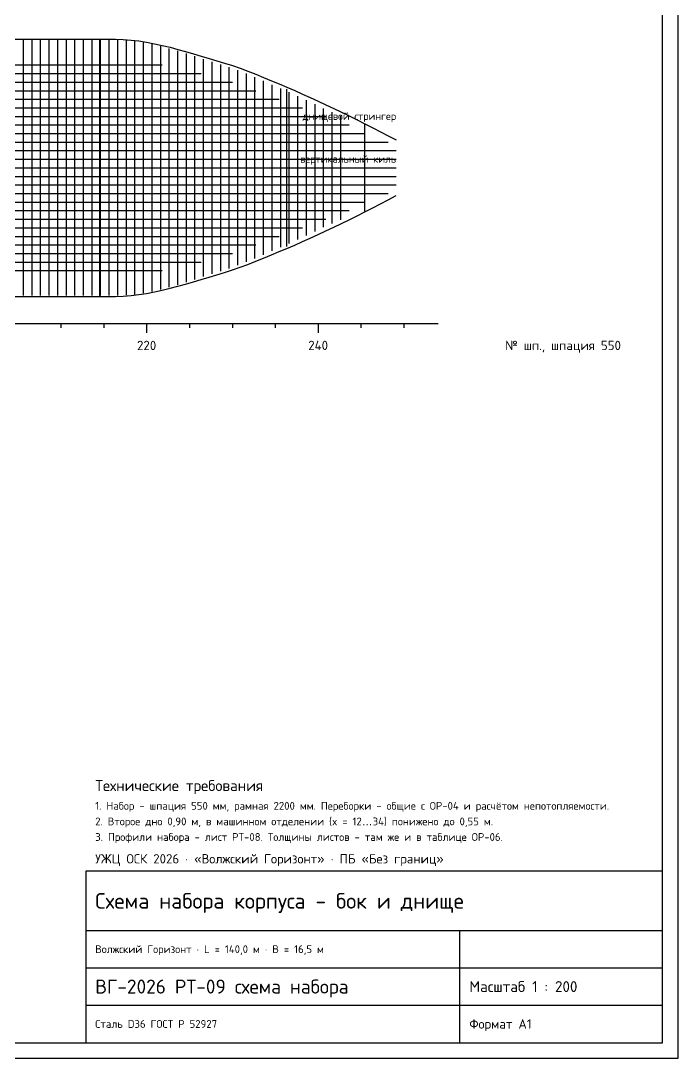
# Model space of a CAD drawing. Header units: millimetres. Extents: x -13100 to 155100, y -57150 to 61650.
# Drawn here: x 112925 to 155100, y -57150 to 9438 of the extents above; entities that cross this region are included whole.
import ezdxf
from ezdxf.enums import TextEntityAlignment as Align

# ---------------------------------------------------------------- set-up
doc = ezdxf.new("R2010")
doc.units = ezdxf.units.MM
for name, color, linetype in [('00_РАМКА', 7, 'Continuous'), ('01_ОБШИВКА', 7, 'Continuous'), ('03_ПЕРЕБОРКИ', 1, 'Continuous'), ('08_ТЕКСТ', 7, 'Continuous'), ('09_РАЗМЕРЫ', 6, 'Continuous'), ('10_НАБОР', 9, 'Continuous'), ('21_СЕТКА', 9, 'Continuous')]:
    doc.layers.add(name, color=color, linetype=linetype)
doc.styles.add('ГОСТ', font='isocpeur.ttf')

msp = doc.modelspace()

# ---------------------------------------------------------------- linework, layer by layer
at = {"layer": '00_РАМКА'}
for p, q in [((117100, -48950), (154100, -48950)), ((141100, -56150), (141100, -48950)), ((117100, -51350), (154100, -51350)), ((117100, -53750), (154100, -53750))]:
    msp.add_line(p, q, dxfattribs=at)
for points in [[(-13100, -57150), (155100, -57150), (155100, 61650), (-13100, 61650)], [(-9100, -56150), (154100, -56150), (154100, 60650), (-9100, 60650)], [(117100, -56150), (154100, -56150), (154100, -45150), (117100, -45150)]]:
    msp.add_lwpolyline(points, close=True, dxfattribs=at)
at = {"layer": '01_ОБШИВКА'}
for points in [[(112500, 8250), (113000, 8250), (113500, 8250), (114000, 8250), (114500, 8250), (115000, 8250), (115500, 8250), (116000, 8250), (116500, 8250), (117000, 8250), (117500, 8250), (118000, 8250), (118500, 8250), (119000, 8250), (119500, 8237), (120000, 8200), (120500, 8141), (121000, 8063), (121500, 7967), (122000, 7856), (122500, 7733), (123000, 7599), (123500, 7458), (124000, 7311), (124500, 7160), (125000, 7009), (125500, 6859), (126000, 6713), (126500, 6559), (127000, 6386), (127500, 6198), (128000, 6000), (128500, 5795), (129000, 5586), (129500, 5379), (130000, 5170), (130500, 4955), (131000, 4735), (131500, 4511), (132000, 4282), (132500, 4049), (133000, 3814), (133500, 3575), (134000, 3331), (134500, 3082), (135000, 2830), (135500, 2574), (136000, 2315), (136500, 2053), (137000, 1788)], [(112500, -8250), (113000, -8250), (113500, -8250), (114000, -8250), (114500, -8250), (115000, -8250), (115500, -8250), (116000, -8250), (116500, -8250), (117000, -8250), (117500, -8250), (118000, -8250), (118500, -8250), (119000, -8250), (119500, -8237), (120000, -8200), (120500, -8141), (121000, -8063), (121500, -7967), (122000, -7856), (122500, -7733), (123000, -7599), (123500, -7458), (124000, -7311), (124500, -7160), (125000, -7009), (125500, -6859), (126000, -6713), (126500, -6559), (127000, -6386), (127500, -6198), (128000, -6000), (128500, -5795), (129000, -5586), (129500, -5379), (130000, -5170), (130500, -4955), (131000, -4735), (131500, -4511), (132000, -4282), (132500, -4049), (133000, -3814), (133500, -3575), (134000, -3331), (134500, -3082), (135000, -2830), (135500, -2574), (136000, -2315), (136500, -2053), (137000, -1788)]]:
    msp.add_lwpolyline(points, dxfattribs=at)
at = {"layer": '03_ПЕРЕБОРКИ'}
for p, q in [((118000, -8229), (118000, 8229)), ((130000, -5049), (130000, 5049)), ((135000, -2773), (135000, 2773))]:
    msp.add_line(p, q, dxfattribs=at)
at = {"layer": '09_РАЗМЕРЫ'}
for p, q in [((0, -10000), (139700, -10000)), ((115500, -10000), (115500, -10280)), ((118250, -10000), (118250, -10280)), ((121000, -10000), (121000, -10600)), ((123750, -10000), (123750, -10280)), ((126500, -10000), (126500, -10280)), ((129250, -10000), (129250, -10280)), ((132000, -10000), (132000, -10600)), ((134750, -10000), (134750, -10280)), ((137500, -10000), (137500, -10280))]:
    msp.add_line(p, q, dxfattribs=at)
at = {"layer": '10_НАБОР'}
for p, q in [((120800, -8039), (120800, 8039)), ((123000, -7502), (123000, 7502)), ((125200, -6803), (125200, 6803)), ((129600, -5093), (129600, 5093)), ((131800, -4079), (131800, 4079))]:
    msp.add_line(p, q, dxfattribs=at)
for points in [[(112500, 5500), (113000, 5500), (113500, 5500), (114000, 5500), (114500, 5500), (115000, 5500), (115500, 5500), (116000, 5500), (116500, 5500), (117000, 5500), (117500, 5500), (118000, 5500), (118500, 5500), (119000, 5500), (119500, 5500), (120000, 5500), (120500, 5500), (121000, 5500), (121500, 5500), (122000, 5500), (122500, 5500), (123000, 5500), (123500, 5500), (124000, 5500), (124500, 5500), (125000, 5500), (125500, 5500), (126000, 5500), (126500, 5500)], [(112500, 2750), (113000, 2750), (113500, 2750), (114000, 2750), (114500, 2750), (115000, 2750), (115500, 2750), (116000, 2750), (116500, 2750), (117000, 2750), (117500, 2750), (118000, 2750), (118500, 2750), (119000, 2750), (119500, 2750), (120000, 2750), (120500, 2750), (121000, 2750), (121500, 2750), (122000, 2750), (122500, 2750), (123000, 2750), (123500, 2750), (124000, 2750), (124500, 2750), (125000, 2750), (125500, 2750), (126000, 2750), (126500, 2750), (127000, 2750), (127500, 2750), (128000, 2750), (128500, 2750), (129000, 2750), (129500, 2750), (130000, 2750), (130500, 2750), (131000, 2750), (131500, 2750), (132000, 2750), (132500, 2750), (133000, 2750), (133500, 2750), (134000, 2750)], [(112500, 0), (113000, 0), (113500, 0), (114000, 0), (114500, 0), (115000, 0), (115500, 0), (116000, 0), (116500, 0), (117000, 0), (117500, 0), (118000, 0), (118500, 0), (119000, 0), (119500, 0), (120000, 0), (120500, 0), (121000, 0), (121500, 0), (122000, 0), (122500, 0), (123000, 0), (123500, 0), (124000, 0), (124500, 0), (125000, 0), (125500, 0), (126000, 0), (126500, 0), (127000, 0), (127500, 0), (128000, 0), (128500, 0), (129000, 0), (129500, 0), (130000, 0), (130500, 0), (131000, 0), (131500, 0), (132000, 0), (132500, 0), (133000, 0), (133500, 0), (134000, 0), (134500, 0), (135000, 0), (135500, 0), (136000, 0), (136500, 0), (137000, 0)], [(112500, -2750), (113000, -2750), (113500, -2750), (114000, -2750), (114500, -2750), (115000, -2750), (115500, -2750), (116000, -2750), (116500, -2750), (117000, -2750), (117500, -2750), (118000, -2750), (118500, -2750), (119000, -2750), (119500, -2750), (120000, -2750), (120500, -2750), (121000, -2750), (121500, -2750), (122000, -2750), (122500, -2750), (123000, -2750), (123500, -2750), (124000, -2750), (124500, -2750), (125000, -2750), (125500, -2750), (126000, -2750), (126500, -2750), (127000, -2750), (127500, -2750), (128000, -2750), (128500, -2750), (129000, -2750), (129500, -2750), (130000, -2750), (130500, -2750), (131000, -2750), (131500, -2750), (132000, -2750), (132500, -2750), (133000, -2750), (133500, -2750), (134000, -2750)], [(112500, -5500), (113000, -5500), (113500, -5500), (114000, -5500), (114500, -5500), (115000, -5500), (115500, -5500), (116000, -5500), (116500, -5500), (117000, -5500), (117500, -5500), (118000, -5500), (118500, -5500), (119000, -5500), (119500, -5500), (120000, -5500), (120500, -5500), (121000, -5500), (121500, -5500), (122000, -5500), (122500, -5500), (123000, -5500), (123500, -5500), (124000, -5500), (124500, -5500), (125000, -5500), (125500, -5500), (126000, -5500), (126500, -5500)]]:
    msp.add_lwpolyline(points, dxfattribs=at)
at = {"layer": '21_СЕТКА'}
for p, q in [((113100, -8206), (113100, 8206)), ((113650, -8206), (113650, 8206)), ((114200, -8206), (114200, 8206)), ((114750, -8206), (114750, 8206)), ((115300, -8206), (115300, 8206)), ((115850, -8206), (115850, 8206)), ((116400, -8206), (116400, 8206)), ((116950, -8206), (116950, 8206)), ((117500, -8206), (117500, 8206)), ((118050, -8206), (118050, 8206)), ((118600, -8206), (118600, 8206)), ((119150, -8205), (119150, 8205)), ((119700, -8179), (119700, 8179)), ((120250, -8123), (120250, 8123)), ((121350, -7932), (121350, 7932)), ((121900, -7805), (121900, 7805)), ((122450, -7660), (122450, 7660)), ((123550, -7334), (123550, 7334)), ((124100, -7159), (124100, 7159)), ((124650, -6981), (124650, 6981)), ((125750, -6627), (125750, 6627)), ((126300, -6454), (126300, 6454)), ((126850, -6259), (126850, 6259)), ((127400, -6044), (127400, 6044)), ((127950, -5814), (127950, 5814)), ((128500, -5576), (128500, 5576)), ((129050, -5334), (129050, 5334)), ((130150, -4849), (130150, 4849)), ((130700, -4598), (130700, 4598)), ((131250, -4342), (131250, 4342)), ((132350, -3812), (132350, 3812)), ((132900, -3573), (132900, 3573)), ((133450, -3345), (133450, 3345))]:
    msp.add_line(p, q, dxfattribs=at)
for points in [[(112500, 6600), (113000, 6600), (113500, 6600), (114000, 6600), (114500, 6600), (115000, 6600), (115500, 6600), (116000, 6600), (116500, 6600), (117000, 6600), (117500, 6600), (118000, 6600), (118500, 6600), (119000, 6600), (119500, 6600), (120000, 6600), (120500, 6600), (121000, 6600), (121500, 6600), (122000, 6600)], [(112500, 6050), (113000, 6050), (113500, 6050), (114000, 6050), (114500, 6050), (115000, 6050), (115500, 6050), (116000, 6050), (116500, 6050), (117000, 6050), (117500, 6050), (118000, 6050), (118500, 6050), (119000, 6050), (119500, 6050), (120000, 6050), (120500, 6050), (121000, 6050), (121500, 6050), (122000, 6050), (122500, 6050), (123000, 6050), (123500, 6050), (124000, 6050), (124500, 6050)], [(112500, 4950), (113000, 4950), (113500, 4950), (114000, 4950), (114500, 4950), (115000, 4950), (115500, 4950), (116000, 4950), (116500, 4950), (117000, 4950), (117500, 4950), (118000, 4950), (118500, 4950), (119000, 4950), (119500, 4950), (120000, 4950), (120500, 4950), (121000, 4950), (121500, 4950), (122000, 4950), (122500, 4950), (123000, 4950), (123500, 4950), (124000, 4950), (124500, 4950), (125000, 4950), (125500, 4950), (126000, 4950), (126500, 4950), (127000, 4950), (127500, 4950), (128000, 4950)], [(112500, 4400), (113000, 4400), (113500, 4400), (114000, 4400), (114500, 4400), (115000, 4400), (115500, 4400), (116000, 4400), (116500, 4400), (117000, 4400), (117500, 4400), (118000, 4400), (118500, 4400), (119000, 4400), (119500, 4400), (120000, 4400), (120500, 4400), (121000, 4400), (121500, 4400), (122000, 4400), (122500, 4400), (123000, 4400), (123500, 4400), (124000, 4400), (124500, 4400), (125000, 4400), (125500, 4400), (126000, 4400), (126500, 4400), (127000, 4400), (127500, 4400), (128000, 4400), (128500, 4400), (129000, 4400), (129500, 4400)], [(112500, 3850), (113000, 3850), (113500, 3850), (114000, 3850), (114500, 3850), (115000, 3850), (115500, 3850), (116000, 3850), (116500, 3850), (117000, 3850), (117500, 3850), (118000, 3850), (118500, 3850), (119000, 3850), (119500, 3850), (120000, 3850), (120500, 3850), (121000, 3850), (121500, 3850), (122000, 3850), (122500, 3850), (123000, 3850), (123500, 3850), (124000, 3850), (124500, 3850), (125000, 3850), (125500, 3850), (126000, 3850), (126500, 3850), (127000, 3850), (127500, 3850), (128000, 3850), (128500, 3850), (129000, 3850), (129500, 3850), (130000, 3850), (130500, 3850), (131000, 3850)], [(112500, 3300), (113000, 3300), (113500, 3300), (114000, 3300), (114500, 3300), (115000, 3300), (115500, 3300), (116000, 3300), (116500, 3300), (117000, 3300), (117500, 3300), (118000, 3300), (118500, 3300), (119000, 3300), (119500, 3300), (120000, 3300), (120500, 3300), (121000, 3300), (121500, 3300), (122000, 3300), (122500, 3300), (123000, 3300), (123500, 3300), (124000, 3300), (124500, 3300), (125000, 3300), (125500, 3300), (126000, 3300), (126500, 3300), (127000, 3300), (127500, 3300), (128000, 3300), (128500, 3300), (129000, 3300), (129500, 3300), (130000, 3300), (130500, 3300), (131000, 3300), (131500, 3300), (132000, 3300), (132500, 3300)], [(112500, 2200), (113000, 2200), (113500, 2200), (114000, 2200), (114500, 2200), (115000, 2200), (115500, 2200), (116000, 2200), (116500, 2200), (117000, 2200), (117500, 2200), (118000, 2200), (118500, 2200), (119000, 2200), (119500, 2200), (120000, 2200), (120500, 2200), (121000, 2200), (121500, 2200), (122000, 2200), (122500, 2200), (123000, 2200), (123500, 2200), (124000, 2200), (124500, 2200), (125000, 2200), (125500, 2200), (126000, 2200), (126500, 2200), (127000, 2200), (127500, 2200), (128000, 2200), (128500, 2200), (129000, 2200), (129500, 2200), (130000, 2200), (130500, 2200), (131000, 2200), (131500, 2200), (132000, 2200), (132500, 2200), (133000, 2200), (133500, 2200), (134000, 2200), (134500, 2200), (135000, 2200)], [(112500, 1650), (113000, 1650), (113500, 1650), (114000, 1650), (114500, 1650), (115000, 1650), (115500, 1650), (116000, 1650), (116500, 1650), (117000, 1650), (117500, 1650), (118000, 1650), (118500, 1650), (119000, 1650), (119500, 1650), (120000, 1650), (120500, 1650), (121000, 1650), (121500, 1650), (122000, 1650), (122500, 1650), (123000, 1650), (123500, 1650), (124000, 1650), (124500, 1650), (125000, 1650), (125500, 1650), (126000, 1650), (126500, 1650), (127000, 1650), (127500, 1650), (128000, 1650), (128500, 1650), (129000, 1650), (129500, 1650), (130000, 1650), (130500, 1650), (131000, 1650), (131500, 1650), (132000, 1650), (132500, 1650), (133000, 1650), (133500, 1650), (134000, 1650), (134500, 1650), (135000, 1650), (135500, 1650), (136000, 1650), (136500, 1650)], [(112500, 1100), (113000, 1100), (113500, 1100), (114000, 1100), (114500, 1100), (115000, 1100), (115500, 1100), (116000, 1100), (116500, 1100), (117000, 1100), (117500, 1100), (118000, 1100), (118500, 1100), (119000, 1100), (119500, 1100), (120000, 1100), (120500, 1100), (121000, 1100), (121500, 1100), (122000, 1100), (122500, 1100), (123000, 1100), (123500, 1100), (124000, 1100), (124500, 1100), (125000, 1100), (125500, 1100), (126000, 1100), (126500, 1100), (127000, 1100), (127500, 1100), (128000, 1100), (128500, 1100), (129000, 1100), (129500, 1100), (130000, 1100), (130500, 1100), (131000, 1100), (131500, 1100), (132000, 1100), (132500, 1100), (133000, 1100), (133500, 1100), (134000, 1100), (134500, 1100), (135000, 1100), (135500, 1100), (136000, 1100), (136500, 1100), (137000, 1100)], [(112500, 550), (113000, 550), (113500, 550), (114000, 550), (114500, 550), (115000, 550), (115500, 550), (116000, 550), (116500, 550), (117000, 550), (117500, 550), (118000, 550), (118500, 550), (119000, 550), (119500, 550), (120000, 550), (120500, 550), (121000, 550), (121500, 550), (122000, 550), (122500, 550), (123000, 550), (123500, 550), (124000, 550), (124500, 550), (125000, 550), (125500, 550), (126000, 550), (126500, 550), (127000, 550), (127500, 550), (128000, 550), (128500, 550), (129000, 550), (129500, 550), (130000, 550), (130500, 550), (131000, 550), (131500, 550), (132000, 550), (132500, 550), (133000, 550), (133500, 550), (134000, 550), (134500, 550), (135000, 550), (135500, 550), (136000, 550), (136500, 550), (137000, 550)], [(112500, -550), (113000, -550), (113500, -550), (114000, -550), (114500, -550), (115000, -550), (115500, -550), (116000, -550), (116500, -550), (117000, -550), (117500, -550), (118000, -550), (118500, -550), (119000, -550), (119500, -550), (120000, -550), (120500, -550), (121000, -550), (121500, -550), (122000, -550), (122500, -550), (123000, -550), (123500, -550), (124000, -550), (124500, -550), (125000, -550), (125500, -550), (126000, -550), (126500, -550), (127000, -550), (127500, -550), (128000, -550), (128500, -550), (129000, -550), (129500, -550), (130000, -550), (130500, -550), (131000, -550), (131500, -550), (132000, -550), (132500, -550), (133000, -550), (133500, -550), (134000, -550), (134500, -550), (135000, -550), (135500, -550), (136000, -550), (136500, -550), (137000, -550)], [(112500, -1100), (113000, -1100), (113500, -1100), (114000, -1100), (114500, -1100), (115000, -1100), (115500, -1100), (116000, -1100), (116500, -1100), (117000, -1100), (117500, -1100), (118000, -1100), (118500, -1100), (119000, -1100), (119500, -1100), (120000, -1100), (120500, -1100), (121000, -1100), (121500, -1100), (122000, -1100), (122500, -1100), (123000, -1100), (123500, -1100), (124000, -1100), (124500, -1100), (125000, -1100), (125500, -1100), (126000, -1100), (126500, -1100), (127000, -1100), (127500, -1100), (128000, -1100), (128500, -1100), (129000, -1100), (129500, -1100), (130000, -1100), (130500, -1100), (131000, -1100), (131500, -1100), (132000, -1100), (132500, -1100), (133000, -1100), (133500, -1100), (134000, -1100), (134500, -1100), (135000, -1100), (135500, -1100), (136000, -1100), (136500, -1100), (137000, -1100)], [(112500, -1650), (113000, -1650), (113500, -1650), (114000, -1650), (114500, -1650), (115000, -1650), (115500, -1650), (116000, -1650), (116500, -1650), (117000, -1650), (117500, -1650), (118000, -1650), (118500, -1650), (119000, -1650), (119500, -1650), (120000, -1650), (120500, -1650), (121000, -1650), (121500, -1650), (122000, -1650), (122500, -1650), (123000, -1650), (123500, -1650), (124000, -1650), (124500, -1650), (125000, -1650), (125500, -1650), (126000, -1650), (126500, -1650), (127000, -1650), (127500, -1650), (128000, -1650), (128500, -1650), (129000, -1650), (129500, -1650), (130000, -1650), (130500, -1650), (131000, -1650), (131500, -1650), (132000, -1650), (132500, -1650), (133000, -1650), (133500, -1650), (134000, -1650), (134500, -1650), (135000, -1650), (135500, -1650), (136000, -1650), (136500, -1650)], [(112500, -2200), (113000, -2200), (113500, -2200), (114000, -2200), (114500, -2200), (115000, -2200), (115500, -2200), (116000, -2200), (116500, -2200), (117000, -2200), (117500, -2200), (118000, -2200), (118500, -2200), (119000, -2200), (119500, -2200), (120000, -2200), (120500, -2200), (121000, -2200), (121500, -2200), (122000, -2200), (122500, -2200), (123000, -2200), (123500, -2200), (124000, -2200), (124500, -2200), (125000, -2200), (125500, -2200), (126000, -2200), (126500, -2200), (127000, -2200), (127500, -2200), (128000, -2200), (128500, -2200), (129000, -2200), (129500, -2200), (130000, -2200), (130500, -2200), (131000, -2200), (131500, -2200), (132000, -2200), (132500, -2200), (133000, -2200), (133500, -2200), (134000, -2200), (134500, -2200), (135000, -2200)], [(112500, -3300), (113000, -3300), (113500, -3300), (114000, -3300), (114500, -3300), (115000, -3300), (115500, -3300), (116000, -3300), (116500, -3300), (117000, -3300), (117500, -3300), (118000, -3300), (118500, -3300), (119000, -3300), (119500, -3300), (120000, -3300), (120500, -3300), (121000, -3300), (121500, -3300), (122000, -3300), (122500, -3300), (123000, -3300), (123500, -3300), (124000, -3300), (124500, -3300), (125000, -3300), (125500, -3300), (126000, -3300), (126500, -3300), (127000, -3300), (127500, -3300), (128000, -3300), (128500, -3300), (129000, -3300), (129500, -3300), (130000, -3300), (130500, -3300), (131000, -3300), (131500, -3300), (132000, -3300), (132500, -3300)], [(112500, -3850), (113000, -3850), (113500, -3850), (114000, -3850), (114500, -3850), (115000, -3850), (115500, -3850), (116000, -3850), (116500, -3850), (117000, -3850), (117500, -3850), (118000, -3850), (118500, -3850), (119000, -3850), (119500, -3850), (120000, -3850), (120500, -3850), (121000, -3850), (121500, -3850), (122000, -3850), (122500, -3850), (123000, -3850), (123500, -3850), (124000, -3850), (124500, -3850), (125000, -3850), (125500, -3850), (126000, -3850), (126500, -3850), (127000, -3850), (127500, -3850), (128000, -3850), (128500, -3850), (129000, -3850), (129500, -3850), (130000, -3850), (130500, -3850), (131000, -3850)], [(112500, -4400), (113000, -4400), (113500, -4400), (114000, -4400), (114500, -4400), (115000, -4400), (115500, -4400), (116000, -4400), (116500, -4400), (117000, -4400), (117500, -4400), (118000, -4400), (118500, -4400), (119000, -4400), (119500, -4400), (120000, -4400), (120500, -4400), (121000, -4400), (121500, -4400), (122000, -4400), (122500, -4400), (123000, -4400), (123500, -4400), (124000, -4400), (124500, -4400), (125000, -4400), (125500, -4400), (126000, -4400), (126500, -4400), (127000, -4400), (127500, -4400), (128000, -4400), (128500, -4400), (129000, -4400), (129500, -4400)], [(112500, -4950), (113000, -4950), (113500, -4950), (114000, -4950), (114500, -4950), (115000, -4950), (115500, -4950), (116000, -4950), (116500, -4950), (117000, -4950), (117500, -4950), (118000, -4950), (118500, -4950), (119000, -4950), (119500, -4950), (120000, -4950), (120500, -4950), (121000, -4950), (121500, -4950), (122000, -4950), (122500, -4950), (123000, -4950), (123500, -4950), (124000, -4950), (124500, -4950), (125000, -4950), (125500, -4950), (126000, -4950), (126500, -4950), (127000, -4950), (127500, -4950), (128000, -4950)], [(112500, -6050), (113000, -6050), (113500, -6050), (114000, -6050), (114500, -6050), (115000, -6050), (115500, -6050), (116000, -6050), (116500, -6050), (117000, -6050), (117500, -6050), (118000, -6050), (118500, -6050), (119000, -6050), (119500, -6050), (120000, -6050), (120500, -6050), (121000, -6050), (121500, -6050), (122000, -6050), (122500, -6050), (123000, -6050), (123500, -6050), (124000, -6050), (124500, -6050)], [(112500, -6600), (113000, -6600), (113500, -6600), (114000, -6600), (114500, -6600), (115000, -6600), (115500, -6600), (116000, -6600), (116500, -6600), (117000, -6600), (117500, -6600), (118000, -6600), (118500, -6600), (119000, -6600), (119500, -6600), (120000, -6600), (120500, -6600), (121000, -6600), (121500, -6600), (122000, -6600)]]:
    msp.add_lwpolyline(points, dxfattribs=at)

# ---------------------------------------------------------------- texts
at = {"layer": '08_ТЕКСТ', "style": 'ГОСТ'}
for s, height, p in [('Технические требования', 700, (117700, -39650)), ('1. Набор - шпация 550 мм, рамная 2200 мм. Переборки - общие с ОР-04 и расчётом непотопляемости.', 500, (117700, -40950)), ('2. Второе дно 0,90 м, в машинном отделении (x = 12…34) понижено до 0,55 м.', 500, (117700, -41950)), ('3. Профили набора - лист РТ-08. Толщины листов - там же и в таблице ОР-06.', 500, (117700, -42950)), ('УЖЦ ОСК 2026 · «Волжский Горизонт» · ПБ «Без границ»', 600, (117700, -44350)), ('Схема набора корпуса - бок и днище', 1000, (117700, -47050)), ('Волжский Горизонт · L = 140,0 м · B = 16,5 м', 500, (117700, -50150)), ('ВГ-2026 РТ-09 схема набора', 900, (117700, -52550)), ('Масштаб 1 : 200', 700, (141700, -52550)), ('Сталь D36 ГОСТ Р 52927', 500, (117700, -54950)), ('Формат A1', 600, (141700, -54950))]:
    msp.add_text(s, height=height, dxfattribs=at).set_placement(p, align=Align.MIDDLE_LEFT)
at = {"layer": '09_РАЗМЕРЫ', "style": 'ГОСТ'}
for s, p in [('220', (121000, -11400)), ('240', (132000, -11400))]:
    msp.add_text(s, height=600, dxfattribs=at).set_placement(p, align=Align.MIDDLE_CENTER)
msp.add_text('№ шп., шпация 550', height=600, dxfattribs=at).set_placement((144000, -11400), align=Align.MIDDLE_LEFT)
at = {"layer": '10_НАБОР', "style": 'ГОСТ'}
for s, p in [('днищевой стрингер', (137000, 2930)), ('вертикальный киль', (137000, 180))]:
    msp.add_text(s, height=480, dxfattribs=at).set_placement(p, align=Align.BOTTOM_RIGHT)

doc.saveas('drawing.dxf')
